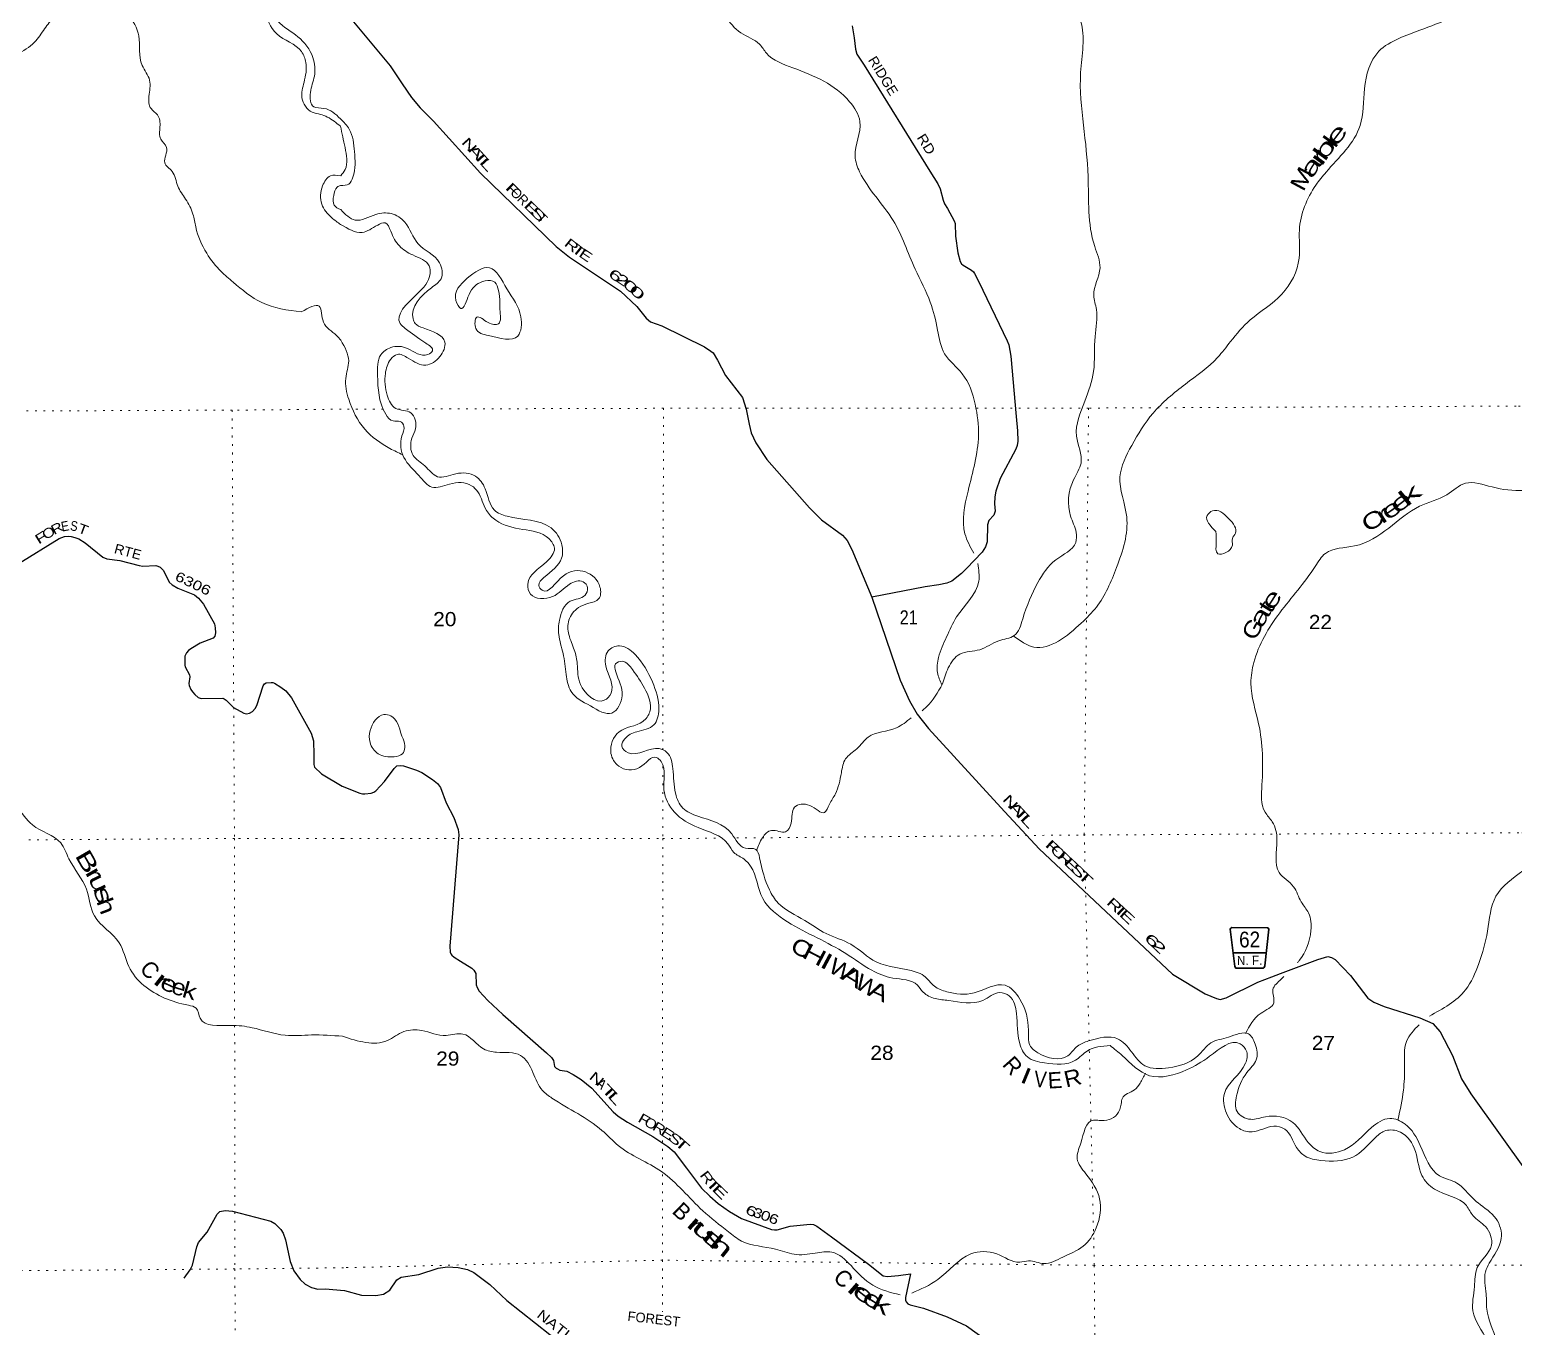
# Model space of a CAD drawing. Header units: feet. Extents: x -3 to 248627, y 0 to 184934.
# Drawn here: x 57887 to 76229, y 142488 to 158527 of the extents above; entities that cross this region are included whole.
import ezdxf
from ezdxf.enums import TextEntityAlignment as Align

# ---------------------------------------------------------------- set-up
doc = ezdxf.new("R2010")
doc.units = ezdxf.units.FT
doc.header["$LTSCALE"] = 70
doc.linetypes.add('DOTTED', pattern=[1.5, 0.3, -1.2])
for name, color, linetype, lineweight in [('29', 7, 'Continuous', 25), ('30', 7, 'Continuous', 35), ('39', 7, 'Continuous', 13), ('7', 7, 'DOTTED', 13)]:
    doc.layers.add(name, color=color, linetype=linetype, lineweight=lineweight)
doc.layers.add('41', color=7, linetype='Continuous')

msp = doc.modelspace()

# ---------------------------------------------------------------- linework, layer by layer
at = {"layer": '29'}
for points in [[(61721.12, 158823.48), (62341.09, 158078.17), (62486.96, 157859.02), (62604.86, 157688.12), (62712.55, 157561.26), (62874.87, 157396.59), (63456.85, 156753.21), (64392.23, 155848.17), (64557.23, 155715.74), (65187.84, 155293.5), (65385.91, 155106.52), (65503.87, 154961.76), (65555.08, 154916.69), (65698.13, 154865.24), (66224.6, 154605.22), (66300.94, 154552.33), (66330.31, 154531.76), (66383.17, 154440.67), (66484.7, 154254.01), (66694.44, 153979.34), (66740.39, 153835.82), (66774.05, 153650.86), (66800.15, 153544.45), (66857.73, 153419.66), (66995.6, 153212.57), (67519.54, 152615.44), (67669.58, 152466.65), (67927.79, 152277.65), (67986.49, 152213.35), (68045.68, 152100.73), (68290.95, 151513.66)], [(68049.07, 158575.72), (68072.19, 158425.51), (68087.91, 158284.26), (68107.82, 158222.45), (68197.73, 158087.75), (69006.76, 156778.9), (69106.65, 156622.08), (69133.69, 156557.72), (69172.36, 156421.03), (69189.17, 156374.52), (69224.25, 156316.48), (69310.12, 156165.7), (69322.32, 156130.25), (69323.72, 155976.72), (69355.32, 155767.63), (69383.35, 155661.14), (69399.99, 155633.39), (69419.14, 155616.84), (69523.25, 155552.5), (69547.01, 155533.46), (69558.11, 155514.03), (69613.15, 155411.76), (69964.36, 154679.94), (69985.29, 154629.94), (70010.04, 154490.96), (70074.87, 153745.73)], [(70074.87, 153745.73), (70090.14, 153570.18), (70093.46, 153439.13), (70085.14, 153389.16), (70069.57, 153343), (69876.26, 152981.14), (69824.39, 152824.29), (69810.52, 152754.89), (69807.37, 152665.51), (69813.29, 152574.47), (69797.02, 152524.78), (69738.4, 152460.66), (69722.57, 152408.19), (69716.07, 152195.08), (69696.79, 152133.12), (69653.63, 152070.44), (69462.68, 151867.4)], [(57744.99, 151923.3), (58249.82, 152238.45), (58316.95, 152262.56), (58365.34, 152265.25), (58397.9, 152263.62), (58443.3, 152251.8), (58494.38, 152232.97), (58572.69, 152182.44), (58792.14, 152009.11), (58841.18, 151986.82), (59000.74, 151966.36), (59237.52, 151903.71), (59284.77, 151898.04), (59443.85, 151903.16), (59470.27, 151898.04), (59499.84, 151884.59), (59538.38, 151843.52), (59611.41, 151699.31), (59645.01, 151664), (59716.05, 151623.66), (59920.89, 151542.69), (59972.99, 151501.24), (60033.82, 151424.89), (60169.55, 151184.63), (60180, 151132.69), (60182.69, 151073.5), (60174.53, 151029.88), (60153.11, 151006.25), (59992.78, 150944.16), (59876.21, 150875.78), (59847.98, 150852.24), (59825.26, 150824.37), (59810.35, 150801.8), (59804.97, 150784.98), (59802.28, 150696.21), (59802.28, 150674.02), (59808.33, 150651.38), (59861.43, 150552.96), (59866.8, 150526.73), (59854.71, 150445.35), (59857.85, 150422.57), (59877.55, 150373.39), (59897.72, 150343.13), (59925.95, 150311.52), (59968.96, 150274.6), (60006.6, 150260.4), (60273.52, 150262.68), (60290.23, 150257.04), (60313.07, 150241.57), (60404.45, 150149.03), (60533.52, 150080.17), (60567.2, 150071.78), (60603.42, 150077.47), (60641.06, 150101.69), (60673.32, 150136.66), (60694.75, 150175.2), (60769.35, 150416.96), (60786.23, 150443.33), (60807.74, 150454.1), (60871.24, 150459.89), (60889.74, 150458.8), (60909.9, 150451.41), (60987.79, 150402.42), (61052.37, 150353.21), (61122.87, 150266.68), (61364.23, 149831.33), (61392.63, 149737.9), (61395.72, 149565.05), (61396.49, 149443.94), (61406.72, 149410.34), (61491.36, 149330.53), (61747.64, 149178.68)], [(69462.68, 151867.4), (69399.97, 151806.96), (69277.92, 151712.58), (69216.89, 151686.22), (69117.36, 151666.39), (68950.89, 151642.28), (68290.95, 151513.66)], [(68290.95, 151513.66), (68641.49, 150488.32), (68757.19, 150230.98), (68849.81, 150065.38), (68990.99, 149891.2), (69930.99, 148863.8), (70147, 148630.57), (70359.01, 148403.38), (72007.59, 146853.21), (72410.04, 146609.92), (72549.79, 146551.04), (72596.77, 146539.28), (72668.57, 146561.65), (73059.99, 146754.61), (73233.9, 146820.23), (73339, 146859.88)], [(61747.64, 149178.68), (61963.76, 149089.75), (61999, 149083.87), (62025.43, 149082.4), (62105.98, 149091.6), (62137.02, 149102.97), (62163.45, 149120.6), (62270.73, 149236.34), (62389.39, 149397.16), (62421.86, 149426.2), (62465.66, 149431.34), (62504.08, 149429.13), (62666.03, 149375.03), (62730.19, 149343.92), (62865.26, 149258.71), (62923.99, 149211.69), (62962.28, 149159.89), (63034.03, 148972.91), (63125.84, 148789.96), (63182.4, 148641.64), (63189.51, 148574.84), (63171, 148373.8), (63078.09, 147199.72), (63079.63, 147125.42), (63088.44, 147103.38), (63101.89, 147087.13), (63129.55, 147063.72), (63209.99, 147012.74), (63349.79, 146928.55), (63372.14, 146902.15), (63396.77, 146860.97), (63401.81, 146721.21), (63414.39, 146687.6), (63440.82, 146643.53), (63547.72, 146526.19), (63733.8, 146355.29), (64269.84, 145881.3)], [(73339, 146859.88), (73800.47, 147034), (73924.07, 147071.13), (73971.05, 147059.38), (74015.01, 147033.99), (74205.03, 146836.95), (74420.94, 146557.48), (74493.75, 146506.96), (74623.21, 146454.94), (75063.98, 146312.16), (75222, 146242.5), (75314.21, 146139.25), (75463.92, 145847.72), (75577.54, 145558.21), (75693.41, 145373.24), (76396.91, 144388.08)], [(64269.84, 145881.3), (64334.08, 145824.49), (64359.94, 145786.98), (64371.68, 145713.52), (64389.3, 145690.02), (64407.94, 145681.74), (64436.28, 145666.51), (64522.16, 145653.59), (64600.73, 145613.62), (64698.37, 145553.05), (64830.45, 145442.47), (65094.44, 145150.94), (65155.73, 145099.39), (65274.6, 145022.26), (65584.97, 144845.32), (65772.39, 144723.28), (65847.19, 144656.31), (66001.12, 144455.26), (66185.02, 144209.97), (66289.21, 144107.68), (66393.1, 144018.97), (66532.94, 143921.09), (66681.4, 143833.99), (67052.01, 143697.25), (67090.87, 143691.89), (67120.23, 143694.83), (67280.68, 143739.45), (67531.36, 143763.55), (67569.51, 143759.48), (67613.56, 143738.91), (67791.65, 143608.73), (68252.02, 143266.92), (68432.15, 143126.18), (68485.7, 143115.96), (68622.64, 143130.18), (68769.04, 143148.26), (68708.23, 142858.77), (68708.87, 142825.06), (68717.68, 142804.49), (68735.3, 142778.05), (68764.16, 142766.28), (68928.48, 142726.06), (69222.96, 142617.48), (69461.31, 142506.88), (70017.79, 142108.78)], [(59794.18, 143097.1), (59869.49, 143197.42), (59899.34, 143256.65), (59950, 143482.15), (59971.65, 143536.38), (60079.06, 143663.98), (60201.85, 143887.98), (60235.11, 143918.38), (60299.63, 143931.83), (60391.92, 143925.51), (60866.88, 143800.02), (60913.72, 143772.41), (60987.86, 143697.79), (61017.43, 143652.06), (61045.21, 143570.31), (61104.99, 143303.38), (61151.85, 143186.66), (61226.58, 143081.1), (61291.64, 143022.56), (61369.45, 142979.6), (61447.57, 142960.69), (61537.82, 142964.71), (61777, 142943.99)], [(61777, 142943.99), (61987.28, 142885.24), (62163.47, 142882.3), (62257.44, 142899.93), (62334.52, 142945.73), (62421.88, 143076.23), (62477.25, 143108.56), (62695.87, 143142.72), (62934.64, 143219.1), (63050.28, 143234.91), (63179.48, 143229.03), (63295.5, 143200.97), (63373.29, 143164.39), (63573.77, 143015.99), (63781.84, 142818.96), (64488.33, 142260)]]:
    msp.add_lwpolyline(points, dxfattribs=at)
at = {"layer": '30'}
msp.add_line((72760.21, 147117.42), (73165.28, 147117.42), dxfattribs=at)
msp.add_lwpolyline([(72806.06, 146926.87), (72787.08, 146928.98), (72775.84, 146948.67), (72720.31, 147409.33), (72725.93, 147420.58), (72739.99, 147429.02), (73181.39, 147427.61), (73188.42, 147423.39), (73195.45, 147407.92), (73148.35, 146954.3), (73139.21, 146935.31), (73128.68, 146926.16)], close=True, dxfattribs=at)
at = {"layer": '39'}
for points in [[(69164.65, 150441.05), (69235.92, 150638.56), (69379.68, 150809.69), (69623.84, 150863.62), (69860.13, 150974.04), (70049.88, 151038.17), (70155.46, 151243.68), (70342.55, 151693.07), (70565.35, 151974.97), (70810.07, 152188.24), (70816.56, 152313.28), (70746.72, 152515.14), (70784.61, 152964.85), (70876.07, 153170.39), (70820.81, 153503.32), (70923.16, 153936.76), (71031.33, 154303.62), (71049, 154735.23), (71066.31, 155068), (71032.66, 155243.55), (71110.49, 155582.25), (71044.89, 155846.62), (70963.3, 156712.11), (70907.08, 157345.58), (70871.1, 157997.16), (70871.35, 158634.54), (70743.35, 158925.27), (70672.25, 159340.93), (70567.59, 159958.37), (70385.63, 160384.36), (70206.5, 160473.5), (70023.86, 160707.88), (69828.93, 160887.82), (69450.17, 161536.11), (69100.59, 161885.82), (68988.63, 162152.32), (68923.74, 162612.34), (68872.23, 162868.62), (68729.91, 163100.88), (68793.84, 163502.13), (68752.66, 163828.98), (68616.71, 164152.01), (68602, 164551.41), (68677.86, 164904.22), (68675.01, 165235.02), (68753.48, 165755.25), (68863.84, 166170.51), (69019.76, 166359.77), (69141.5, 166575.33), (69321.78, 166808.91), (69310.73, 167101.41), (69314.84, 167690.37), (69371.19, 168226.78), (69268.69, 168884.55), (69246.63, 169483.66), (69330.27, 169757.79), (69343.06, 169951.4), (69311.21, 170066.44), (69510.46, 170529.92), (69667.16, 170939.04), (69660.39, 171302.12), (69415.77, 171683.87), (69230.47, 171738.74), (69099.83, 171853.99), (69068.16, 172019.46), (69036.48, 172180.89), (69053.66, 172477.36), (68952.47, 172935.44), (68935.94, 173389.31), (68911.01, 173748.4), (68827.87, 174180.22), (68917.69, 174492.67), (69071.08, 175101.48), (69165.23, 175494.59), (69320.24, 175992.46), (69573.91, 176453.81), (69903.28, 176656.81), (70180.05, 176811.51), (70491.72, 177139.61), (70919.44, 177217.34), (71356.69, 177139.74), (71790.32, 177179.13), (72530.41, 177217.86), (73120.94, 177154.04), (73630.28, 176939.12), (74363.29, 176687.41), (74740.28, 176672.47), (75147.88, 176762.35), (75765.51, 176950.6), (76108.78, 177093.06), (76149.33, 177155.5)], [(61685.25, 170285.06), (62018.44, 170050.09), (62407.35, 169986.71), (62937.33, 169904.88), (63536.29, 169945.93), (63904.37, 169695.01), (64100.69, 169339.58), (64421.79, 168919.34), (64619.97, 168519.54), (64858.66, 167603.28), (64891.27, 167137.28), (64822.58, 165965.53), (64696.79, 165181.18), (64626, 164552.02), (64763.8, 164182.6), (65050.12, 163621.24), (65205.03, 162959.32), (65198.3, 162202.95), (65285.36, 161738.84), (65369, 161446.19), (65347.63, 161109.39), (65317.28, 160512.42), (65426.78, 160122.89), (65467.82, 159755.7), (65668.47, 159484.98), (66480.19, 158688.5), (66671.02, 158488.4), (66904.4, 158346.69), (66988.69, 158237.59), (67316.69, 158055.34), (68016.84, 157636.29), (68145.01, 157391.95), (68085.01, 156962.45), (68140.78, 156770.71), (68553.98, 156168.73), (68826.04, 155567.06), (69014.11, 155157.2), (69103.62, 154814.1), (69191.28, 154519.43), (69408.16, 154274.89), (69568.11, 153897.36), (69609.09, 153514.03), (69479.61, 152824.49), (69441.43, 152296.11), (69550.63, 152056.52)], [(61725.51, 157425.9), (61521.78, 157553.96), (61396.77, 157574.32), (61354.78, 157749.94), (61403.61, 157951.68), (61385.93, 158181.76), (61200.9, 158438.3), (60947.17, 158636.43), (60833.05, 159044.23), (60885.65, 159122.86), (60942.37, 159235.79), (61037.33, 159312.34), (61210.81, 159318.15), (61172.85, 159493.77), (61052.53, 159830.95), (60851.19, 160004.78), (60704.81, 160420.7), (60556.33, 160792.22), (60372.81, 160810.64), (60132.81, 160823.09), (59955.88, 161093.75), (59694.34, 161421.04), (59306.09, 161916), (59098.46, 161976.83), (58852.31, 161944.89), (58820.2, 162023.63), (58818.64, 162241.58), (58730.56, 162564.59), (58203.35, 163166.7), (58038.08, 163227.47), (57919.26, 163314.42), (57911.59, 163506.14), (57857.3, 163586.94), (57903.89, 163683.74), (57960.87, 163923.8), (57832.3, 164174.22), (57411.65, 164608.68), (57324.85, 164576.51), (57251.96, 164445.44), (57134.91, 164417.36), (56973.74, 164510.41), (56887.36, 164676.01), (56843.37, 164859.71), (56476.56, 165003.51), (56359.7, 165064.21), (56366, 165185.28), (56396.69, 165391.08), (56298.08, 165500.19), (56162.98, 165518.54), (55971.55, 165611.64), (55767.98, 165684.57), (55621, 165807.88), (55561.18, 166142.96), (55658.12, 166197.31), (55995.16, 166289.66), (56209.45, 166521.43), (56167.4, 166668.81), (55929.58, 166761.97), (55481.78, 166752.51), (55346.55, 166714.36), (55292.1, 166716.45), (55263.99, 166779.05), (55290.35, 166843.59), (55407.46, 166903.97), (55431.9, 167014.92), (55363.83, 167259.2), (55180.54, 167386.59), (55049.67, 167501.8), (54848.71, 167855.24), (54719.72, 167905.87), (54503.71, 167813.34), (54231.11, 167670.45), (54124.37, 167753.34), (54090.41, 167906.75), (54171.96, 168326.39), (54214.82, 168566.47), (54164.48, 168604.89), (54029.21, 168546.55), (53912.12, 168498.28), (53839.78, 168627.54), (53882.48, 168790.94), (53858.58, 168938.29), (53656.01, 169489.49), (53537.23, 169596.61), (53267.1, 169671.66), (52944.54, 169750.82), (52831.36, 169642), (52798.65, 169432.17), (52824.58, 169292.89), (52781.83, 169109.31), (52555.47, 168889.67)], [(70042.11, 151031.22), (70293.34, 150896.45), (70879.1, 151191.67), (71065.3, 151388.94), (71315.05, 151880.55), (71440.26, 152505.55), (71357.35, 153001.92), (71501.88, 153386.86), (71765.41, 153785.66), (72165.91, 154145.83), (72564.28, 154475.76), (72722.24, 154671.06), (72967.16, 154938.79), (73357.43, 155258.65), (73570.73, 155703.95), (73573.97, 156048.85), (73777.58, 156607.13), (73903.16, 156766.2), (74324.59, 157342.15), (74378.63, 157797.88), (74555.69, 158259.39), (74804.25, 158418.2), (75062.69, 158520.5), (75836.04, 158837.5), (76344.8, 159025.99), (76568.68, 159045.68), (76859.23, 159105.55), (77167.98, 159181.53), (77620.94, 159551.67), (78184.81, 159927.62), (78696.41, 160348.07), (78944.9, 160486.7), (79161.77, 160804.92), (79447.04, 161078.61), (79829.65, 161511.44), (80318.28, 161708.04), (80559.15, 161973.76), (80828.58, 162328.17), (81162.55, 162692.52), (81400.37, 162663.77), (81953.76, 162362.02), (82521.66, 162173.2), (83251.39, 162131.26), (83667.66, 162392.57), (83985.58, 162777.13), (84069.99, 163265.06), (83994.71, 163640.4), (84095.26, 164134.35), (84292.75, 164670.45), (84383.79, 164756.98), (84564.09, 164998.63), (84653.52, 165200.14), (84866.15, 165459.87), (85195.64, 165695.15), (85445.86, 165753.09), (85833.43, 165881.34)], [(39171.16, 164450.63), (39461.33, 164315.01), (39900.88, 164233.67), (40457.93, 164402.41), (41118.43, 164843.43), (41285.95, 164893.64), (41582.88, 165099.06), (41911.69, 165112.73), (42512.28, 164877.8), (43010.29, 164780.23), (43677.89, 164761.13), (43859.2, 164655.94), (44042.38, 164474.06), (44263.43, 164078.22), (44424.5, 163940.77), (44595.53, 163740.74), (44814.82, 163468), (44941.38, 163219.61), (45166.89, 163031.62), (45390.15, 162726.58), (45539.05, 162552.82), (45718.09, 162326.55), (45864.71, 162025.66), (46059.98, 161843.77), (46200.69, 161611.5), (46634.77, 160844.04), (46882.4, 160617.67), (47105.77, 160371.16), (47242.55, 160189.35), (47510.24, 159912.5), (47741.63, 159639.74), (47761.14, 159320.87), (48150.81, 158537.33), (48226.62, 158137.65), (48047.62, 157419.49), (47929.52, 156884.88), (48099.66, 156257.03), (48294.82, 156020.65), (49345.99, 155193.81), (49567.84, 155181.39), (50039.9, 155215.03), (50372.88, 155297.3), (50911.94, 155538.71), (51109.71, 155584.85), (51259.12, 155659.3), (51632.58, 155806.1), (51874.99, 155977.29), (52105.05, 156035.49), (52454.29, 156174.24), (53019.33, 156302.6), (53217.31, 156451.66), (53560.42, 156550.06), (53760.24, 156612.34), (53986.59, 156825.93), (54200.15, 156706.57), (54490.77, 156786.88), (54779.1, 156736.03), (55192.81, 156836.35), (55465.01, 156791.57), (55648.9, 156950.74), (56038.27, 156990.55), (56478.68, 157322.91), (57023.8, 157570.36), (57260.59, 157951.43), (57472.71, 158106.52), (57945.25, 158372.24), (58070.65, 158537.54), (58189.97, 158686.71), (58410.17, 158851.88), (58640.38, 158976.67), (58835.9, 158913.84), (59234.3, 158449.13), (59275.9, 158085.83), (59368.3, 157902.06), (59359.82, 157702.29), (59385.72, 157550.9), (59464.23, 157474.11), (59496.19, 157324.73), (59505.96, 157175.38), (59578.36, 157072.36), (59555.78, 156882.7), (59646.32, 156775.62), (59716.53, 156591.88), (59813.02, 156432.32), (59903.4, 156246.53), (59937.36, 156089.08), (60073.84, 155763.99), (60250.87, 155537.72), (60399.86, 155406.34), (60754.33, 155153.59), (61242.21, 155037.88)], [(57940.94, 163070.2), (58140.59, 163053.78), (58269.53, 162978.93), (58609.52, 162552.65), (58699.5, 162175.16), (58684.64, 161822.02), (58791.45, 161775.46), (58995.2, 161789.3), (59112.28, 161835.55), (59251.39, 161803.07), (59766.51, 161207.03), (59993.54, 160778.89), (60112.36, 160687.91), (60404.77, 160659.25), (60493.37, 160588.49), (60810.7, 159932.19), (60925.36, 159784.71), (61102.3, 159516.07), (61073.97, 159471.71), (60755.08, 159377.31), (60710.34, 159203.82), (60782.07, 158779.94), (60938.76, 158475), (61244.9, 158256.62), (61299.08, 158121.34), (61276.38, 157877.19), (61249.75, 157683.49), (61376.46, 157507.75), (61479.27, 157479.35), (61563.92, 157446.95), (61726.03, 157333.4)], [(61725.51, 157425.9), (61835.71, 157295.9), (61899.72, 157019.9), (61879.85, 156701.95), (61829.43, 156619.09), (61727.32, 156602.66)], [(61726.03, 157333.4), (61782.75, 157070.68), (61783.7, 156798.71), (61729.14, 156720.22)], [(61729.14, 156720.22), (61602.74, 156720.4), (61505.66, 156595.42), (61495.11, 156371.44), (61619.81, 156201.75), (61727.8, 156119.22)], [(61729.99, 156302.46), (61648.38, 156357.09), (61642.57, 156476.17), (61685.15, 156581.04), (61727.32, 156602.66)], [(61729.99, 156302.46), (61908.49, 156173.16), (62164.8, 156243.19), (62354.37, 156252.86), (62521.34, 156147.61), (62683.71, 155883.03), (62951.02, 155644.43), (62968.47, 155448.74), (62851.13, 155338.06), (62623.94, 154953.31), (62649.95, 154896.77), (62746.53, 154840.09), (63016.08, 154664.01), (62954.96, 154486.65), (62781.19, 154382.14), (62563.73, 154465.32), (62426.8, 154514.02), (62347.95, 154453.69), (62280.78, 154276.33), (62304.02, 154008.02), (62408.29, 153846.43), (62595.61, 153791.56), (62653.37, 153593.76), (62608.6, 153476.87), (62623.97, 153265.05), (62768.68, 153135.65), (62923.45, 153002.18), (63151.42, 153037.99), (63395.27, 153007.2), (63513.68, 152853.65), (63627.66, 152589.17), (63784.65, 152512.18), (64328.52, 152367.79), (64462.87, 152159.74), (64458.25, 151996.37), (64239.64, 151754.8), (64176.79, 151658.12), (64216.91, 151599.54), (64481.67, 151778.48), (64754.03, 151824.27), (64932.81, 151638.32), (64916.15, 151491.11), (64792.97, 151436.92), (64667.78, 151384.75), (64548.26, 151227.68), (64547.63, 151050.19), (64615.5, 150860.44), (64651.18, 150686.89), (64690.6, 150434.68), (64986.29, 150238.38), (65069.26, 150324.93), (65005.95, 150661.91), (65032.82, 150849.44), (65174.18, 150911.66), (65365.34, 150804.34), (65579.87, 150465.01), (65659.31, 150125.98), (65598.14, 149934.49), (65388.15, 149850.23), (65238.64, 149763.83), (65202.02, 149671.12), (65280.37, 149590.27), (65665.65, 149641.87), (65756.22, 149597.3), (65834.13, 149393.41), (65865.3, 149088.77), (65957.39, 148905.02), (66142.53, 148805.78), (66561.13, 148587.03), (66729.86, 148409.16), (66858.85, 148394.76), (66904.85, 148291.79), (67026.43, 147894.17), (67134.73, 147732.57), (67462.61, 147518.05), (67726.16, 147356.11), (68032.15, 147222.32), (68343.89, 147005.82), (68839.44, 146879.68), (68934.03, 146833.08), (69064.63, 146703.71), (69217.62, 146636.81), (69556.3, 146621.95), (69937.7, 146715.92), (70120.56, 146544.07), (70226.06, 146160.61), (70245.56, 145975), (70344.01, 145879.98), (70712.86, 145844.89), (70832.24, 145963.63), (70969.57, 146027.88)], [(61725.69, 156120.83), (61994.65, 156021.69), (62186.52, 156112.04), (62277.35, 156140.08), (62347.54, 156035.04), (62453.75, 155853.27), (62618.69, 155741.98), (62821.84, 155606.39), (62833.6, 155511.57), (62665.34, 155253.75), (62464.45, 154895.16), (62526.74, 154834.51), (62782.15, 154652.42), (62864.48, 154559.46), (62805.84, 154511.18), (62556.1, 154586.35), (62348.47, 154598.91), (62225.16, 154508.41), (62183.93, 154256.37), (62285.05, 153776.1), (62375.48, 153691.19), (62462.15, 153684.95), (62510.33, 153626.35), (62485.71, 153505.38), (62510.97, 153239.08), (62695.66, 153014.78), (62856.46, 152873.24), (63074.35, 152911.09), (63346.46, 152890.32), (63422.81, 152815.53), (63530.86, 152583.33), (63645.36, 152464.08), (63977.64, 152350.4), (64301.84, 152236.74), (64369.97, 152117.58), (64274.62, 151952.39), (64039.75, 151674.56), (64073.58, 151551.44), (64347.68, 151520.59), (64557.91, 151673.43), (64723.35, 151703.32), (64779.53, 151626.55), (64748.97, 151537.87), (64565.23, 151463.64), (64431.32, 151227.94), (64422.62, 151050.46), (64476.23, 150818.38), (64513.61, 150558.1), (64575.36, 150346.18), (64814.66, 150168.16), (65080.49, 150080.85), (65206.27, 150298.41), (65126.67, 150591.06), (65125, 150687.88), (65205.76, 150719.97), (65334.43, 150616.82), (65482.82, 150388.57), (65548.31, 150095.96), (65461.18, 149975.13), (65168.38, 149848.7), (65068.63, 149582.67), (65164.85, 149425.13), (65420.85, 149406.42), (65630.99, 149533.03), (65687.25, 149480.46), (65722.3, 149131.44), (65854.39, 148854.82), (66144.05, 148664.59), (66514.31, 148462.07), (66584.51, 148359.05), (66713.25, 148274.06), (66793.59, 148187.15), (66943.39, 147789.47), (67250.84, 147500.36), (67971.25, 147107.48), (68291.1, 146901.05), (68548.83, 146805.68), (68854.99, 146718.28), (68925.25, 146631.4), (69072.15, 146552.41), (69241.43, 146527.84), (69664.84, 146528.93), (69872.86, 146625.3), (69989.65, 146584.7), (70077.59, 146366.67), (70118.61, 145997.46), (70212.78, 145829.84), (70426.24, 145756.76), (70809.44, 145790.22), (70950.98, 145902.86), (71235.51, 145970.82)], [(63693.4, 155193.02), (63609.52, 155419.11), (63482.48, 155413.33), (63314.56, 155252.34), (63213.14, 155081.11), (63152.99, 155178.06), (63293.1, 155454.09), (63567.77, 155584.59), (63782.58, 155323.93), (63954.74, 154976.62), (63917.6, 154740.71), (63556.72, 154745.53), (63399.76, 154832.61), (63412.36, 154973.77), (63549.23, 154908.93), (63678.21, 154892.51), (63696.99, 155067.95), (63693.4, 155193.02)], [(73550.17, 146994.2), (73572.04, 147020.63), (73716.51, 147391.44), (73687.04, 147609.35), (73596.8, 147746.7), (73502.71, 147934.49), (73323.89, 148110.36), (73297.09, 148509.8), (73239.42, 148735.83), (73149.12, 148857.05), (73112.02, 149193.97), (73070.34, 149946.42), (72975.36, 150450.88), (73010.54, 150704.95), (73331.3, 151319.45), (73770.86, 151893.34), (73896.44, 152054.43), (74255.66, 152146.43), (74677.84, 152367.38), (75057.85, 152636.83), (75395.07, 152779.3), (75625.42, 152919.99), (75953.91, 152874.9), (76344.9, 152831.69), (76653.44, 152845.14), (77074.54, 152763.54), (77600.41, 152661.54), (77702.01, 152883.19), (77684.92, 153744.5), (77954.92, 154262.28), (78177.27, 154419.13), (78380.18, 154779.73), (78572.36, 154958.83), (79105.7, 155256.19), (79535.76, 155424.68), (79989.6, 155476.13), (80624.88, 155523.15), (80848.79, 155554.94), (81181.48, 155556.23), (81405.55, 155632.38)], [(61242.21, 155037.88), (61464.23, 155108.2), (61516.27, 154912.37), (61677.29, 154748.69), (61731.34, 154687.41)], [(61731.34, 154687.41), (61827.69, 154432.63), (61790.63, 154216.89), (61828.02, 153958.63), (62026.31, 153589.08), (62337.97, 153350.39), (62497.13, 153272.58)], [(75179.97, 146335.35), (75627.3, 146659.12), (75789.76, 146983.51), (75898.05, 147384.66), (76002.42, 147818.1), (76334.2, 148132.03), (76530.26, 148268.76), (76764.51, 148371.12), (77005.57, 148687.27), (77334.8, 148849.93), (77811.1, 148984.03), (78192.75, 149146.57), (78641.65, 149508.66), (78930.72, 149719.82), (79279.78, 149791.67), (79890.02, 150165.5), (80654.41, 150797.18), (81046.52, 151068.63), (81478.98, 151346.03), (81966.36, 151756.44), (82274.03, 152092.62), (82810.67, 152751.01), (83135.7, 152867.29), (83398.19, 152973.62), (83684.94, 153098.05), (84593.49, 153447.03), (84830.6, 153787.39), (85039.52, 154137.9), (85102.89, 154381.82)], [(72542.5, 152325.65), (72434.32, 152521.54), (72501.07, 152579.89), (72702.34, 152482.63), (72784.37, 152302.93), (72745.82, 152236.46), (72745.53, 152153.76), (72666.57, 152063.16), (72565.71, 152049.26), (72546.04, 152186.47), (72542.5, 152325.65)], [(69599.86, 151929.24), (69612.73, 151708.78), (69338.98, 151269.67), (69215.1, 151021.84), (69115.4, 150767.91), (69102.64, 150580.36), (69157.3, 150430.5)], [(68914.75, 150109.15), (68964.01, 150153.05), (69164.65, 150441.05)], [(62478.58, 149808.18), (62348.37, 150044.45), (62261.73, 150060.78), (62093.68, 149865.49), (62091.14, 149716.24), (62193.47, 149576.84), (62388.91, 149540.11), (62491.87, 149578.21), (62506.59, 149747.6), (62478.58, 149808.18)], [(66866.87, 148382.64), (66940.01, 148539.81), (67053.24, 148630.33), (67226.57, 148611.8), (67293.49, 148718.55), (67336.54, 148916.13), (67524.12, 148937.91), (67705.27, 148850.78), (67768.14, 148953.51), (67841.19, 149082.44), (67914.7, 149342.48), (67967.74, 149515.83), (68105.28, 149638.56), (68246.93, 149783.48), (68594.13, 149897.69), (68777.18, 150022.88)], [(57456.04, 149156.61), (57727.85, 148922.14), (57921.02, 148697.87), (58269.5, 148475.4), (58371.96, 148277.49), (58587, 147901.83), (58687.16, 147572.76), (58993.06, 147241.37), (59111.45, 146946.57), (59552.38, 146558.49), (59846.68, 146469.29), (59943.42, 146432.83), (59993.59, 146307.64), (60366.56, 146220.34), (60634.77, 146191.71), (61042.01, 146098.31), (61368.78, 146101.89), (61753.37, 146085.81)], [(72909.52, 146120.46), (73099.93, 146370.16), (73257.67, 146500.92), (73246.14, 146662.31), (73349.43, 146791.17), (73382, 146825.71)], [(74794.2, 145059.33), (74858.73, 145418.31), (74873.88, 145710.75), (74897.17, 146021.32), (75052.85, 146228.58)], [(61750.63, 146085.92), (62305.84, 146032.67), (62509.87, 146143.16), (62731.71, 146156.8), (63031.91, 146095.63), (63239.64, 146113.33), (63495.05, 145929.22), (63654.19, 145888.54), (63952.45, 145849.56), (64102.92, 145639.46), (64223.09, 145415.31), (64339.7, 145320.25), (64957.26, 144921.55), (65158.22, 144735.54), (65691.37, 144413.67), (66203.78, 143928.47), (66519.41, 143669.6), (66682.31, 143554.27), (67101.33, 143454.52), (67330.96, 143391.49), (67593.12, 143405.04), (67798.81, 143416.69), (68034.12, 143250.78), (68303.43, 143008.15), (68643.08, 142889.9)], [(70969.57, 146027.88), (71328.56, 146055.33), (71499.36, 145893.6), (71664.08, 145721.79), (71958.36, 145696.94), (72315.74, 145839.37), (72481.66, 146004.41), (72697.65, 146074.53), (72943.78, 146116.35), (73028.01, 145989.09), (73041.43, 145795.43), (72925.95, 145638.35), (72797.89, 145348.18), (72803.26, 145156.55), (72972.27, 145059.36), (73155.86, 145091.24), (73492.33, 145021.92), (73682.98, 144773.41), (73827.75, 144660.14), (74132.28, 144683.68), (74465.94, 144957.27), (74690.14, 145069.73), (74879.42, 145000.74), (75067.99, 144734.08), (75306.59, 144360.41), (75520, 144271.19), (75648.62, 144153.93), (75781.24, 144026.56), (76004.34, 143830.42), (76067.99, 143586.22), (75919.72, 143281.98), (75872.96, 143173.16), (75882.06, 142898.82), (75889.46, 142713.24), (76009.06, 142327.72), (76055.83, 141871.77), (75985.3, 141317.24), (76036.89, 141085.17), (76045.95, 140798.73), (75914.63, 140722.37), (75638.69, 140803.66), (75536.47, 140973.31), (75417.88, 141076.44), (75314.82, 141012.12), (75185.19, 140844.99), (75081.98, 140738.31), (75107.65, 140586.98), (75148.72, 140229.87), (75250.73, 140001.73), (75446.07, 139934.74), (75663.29, 139785), (75751.17, 139550.84), (75742.1, 139268.47), (75699.11, 139087.03), (75712.32, 138834.87), (75679.1, 138564.66), (75574.69, 138119.13), (75521.37, 137867.12), (75494.39, 137783.57)], [(71235.51, 145970.82), (71384.27, 145847.46), (71722.11, 145598.62), (72180.05, 145670.24), (72464.94, 145839.05), (72840.51, 145993.54), (72922.83, 145894.52), (72908.2, 145751.35), (72646.77, 145376.75), (72674.14, 145134.64), (72832.74, 144944.7), (72989.86, 144904.01), (73256.26, 144974.03), (73393.23, 144937.42), (73539.61, 144711.2), (73646.09, 144604.06), (73839.46, 144551.2), (74232.77, 144592.69), (74505.79, 144826.07), (74623.04, 144912.55), (74790.4, 144914.2), (74993.29, 144703.99), (75088.86, 144364.92), (75241.49, 144197.17), (75637.96, 143992.59), (75720.18, 143867.35), (75872.94, 143733.89), (75946.71, 143501.77), (75770.32, 143225.82), (75737.22, 142991.92), (75718.01, 142691.43), (75892.1, 142321.93), (75971.11, 141861.87), (75914.69, 141305.3), (75946.32, 141127.73), (75998, 140921.88), (75882.76, 140833.38), (75673.28, 140890.31), (75559.12, 141104.37), (75474.59, 141148.93), (75440.35, 141157.07), (75256.6, 141080.83), (75034.05, 140867.51), (74971.14, 140752.67), (75006.87, 140595.27), (75048.25, 140324.89), (75071.61, 140092.88), (75189.84, 139888.91), (75342.93, 139848.23), (75550.37, 139783.23), (75636.69, 139676.14), (75662.02, 139427.99), (75592.12, 139050.96), (75607.4, 138812.92), (75588.45, 138587.05), (75451.51, 138066.95), (75427.6, 137933.12), (75419.63, 137783.39)], [(68785.56, 142911.15), (69106.15, 143079.01), (69514.55, 143394.79), (69835.14, 143396.11), (70119.06, 143292.62), (70228, 143310.54), (70417.4, 143275.83), (70649.55, 143356.01), (70902.06, 143490.6), (71064.17, 143718.17), (71105.77, 144077.11), (70935.49, 144386.09), (70829.29, 144569.87), (70872.33, 144765.43), (71030.61, 145049.48), (71101.16, 145045.3), (71222.17, 145055.12), (71321.2, 145121.46), (71372.06, 145248.42), (71386.43, 145321.01), (71536, 145423.55), (71606.86, 145506.09), (71673.85, 145629.06)], [(44458.39, 144422.4), (44535.78, 144779.48), (44709.49, 144896.28), (44855.1, 145079.72), (45096.84, 144932.06), (45428.91, 144580.46), (46002.86, 144141.75), (46433.67, 143739.55), (46572.47, 143559.76), (46713.35, 143410.22), (47225.18, 143173.4), (47662.31, 142900.35), (47797.23, 142791.19), (48198.06, 142522.23), (48516.38, 142346.22), (49024.2, 142115.45), (49487.08, 141618.37), (49952.37, 141308.95), (50574.74, 140876.23), (50914.89, 140528.65), (51217.48, 140540.33), (51584.38, 140444.97), (51876.63, 140337.6), (52407.24, 140401.44), (52899.3, 140352.31), (53194.04, 140470.96), (53708.42, 140486.39), (53891.26, 140149.12), (54030.3, 140082.33), (54080.83, 140132.71), (54157.3, 140045.83), (54258.26, 140100.17), (54480.35, 140198.75), (54752.15, 139962.26), (54848.64, 139804.71), (54941.21, 139701.66), (55136.78, 139661.03), (55243.59, 139614.47), (55267.57, 139507.48), (55350.21, 139481.13), (55588.29, 139513.08), (55684.81, 139369.67), (55833.92, 139296.81), (56029.26, 139145.18), (56168.8, 139320.55), (56241.67, 139445.57), (56340.43, 139409.11), (56332.12, 139292.07), (56416.43, 139100.24), (56464.57, 138971.02), (56735.14, 139103.83), (57060.15, 139232.53), (57197.38, 139268.66), (57378.7, 139163.47), (57679.71, 139389.07), (57905.58, 139372.61), (58218.36, 139434.73), (58541, 139395.93), (58698.47, 139460.29), (58881.98, 139439.85), (59035.29, 139447.71), (59166.26, 139380.93), (59402.47, 139487.55), (59680.32, 139247.02), (59817.2, 139113.63), (60052.95, 138994.24), (60264.51, 138884.97), (60423.47, 138699.09), (60651.37, 138686.66), (60774.57, 138765.19), (60919.78, 138752.88), (61173.87, 138728.31), (61361.4, 138699.79), (61474.62, 138828.79), (61575.44, 138810.48), (61700.74, 138929.37), (61775.43, 138979.96)]]:
    msp.add_spline(points, degree=3, dxfattribs=at)
at = {"layer": '7'}
for p, q in [((62253.94, 153837.56), (61734.83, 153836.11)), ((65716.93, 153847.27), (65709.89, 149630.39)), ((70928.94, 148036.07), (70975.68, 146029.7))]:
    msp.add_line(p, q, dxfattribs=at)
for points in [[(61734.83, 153836.11), (60388.48, 153824.22), (54591.44, 153802.08)], [(60388.48, 153824.22), (60415.76, 148530.91), (60422.8, 143209.37), (60429.87, 137899.94)], [(86812.9, 153883.92), (81550.46, 153863.13), (76251.84, 153874.7), (70969.23, 153849.92), (65716.93, 153847.27), (62417.26, 153838.02)], [(70969.23, 153849.92), (70916.18, 148583.57), (70924.98, 148206.01)], [(65709.54, 149418.41), (65708.05, 148528.38), (65705.08, 145046.42)], [(66621.63, 148536.31), (70908.08, 148573.5), (76321.76, 148600.01), (81616.18, 148544.08), (86880.62, 148558.8)], [(61749.43, 148528.33), (60415.76, 148530.91), (54592.46, 148490.65)], [(61749.43, 148528.33), (65708.05, 148528.38), (66392.07, 148534.32)], [(70978.61, 145903.91), (71040.34, 143254.3), (71071.93, 137975.66)], [(65704.86, 144797.44), (65703.6, 143318.4), (65706.12, 142680.13)], [(75777.42, 143254.61), (71040.34, 143254.3), (65703.6, 143318.4), (61764.02, 143224.94)], [(61764.02, 143224.94), (60422.8, 143209.37), (54605.54, 143165.06)], [(86946.36, 143243.78), (81621.44, 143231.2), (76427.71, 143254.65), (75905.43, 143254.62)]]:
    msp.add_lwpolyline(points, dxfattribs=at)

# ---------------------------------------------------------------- texts
at = {"layer": '30'}
for s, height, rotation, width, p in [('RIDGE', 120, 301.721, 1.05, (68380.71, 157924.87)), ('RD', 120, 301.721, 1.15, (68912.55, 157080.52)), ('N', 120, 312.131, 1.6, (63274.91, 157060.46)), ('A', 120, 312.131, 1.75, (63352.91, 156974.21)), ('T', 120, 312.131, 1.95, (63415.53, 156903.24)), ('L', 120, 312.131, 1.95, (63491.31, 156819.46)), ('F', 120, 315.944, 1.9, (63819.04, 156502.39)), ('E', 120, 315.944, 1.8, (64049.36, 156277.32)), ('S', 120, 315.944, 1.8, (64127.49, 156201.72)), ('R', 120, 321.249, 1.45, (64546.41, 155814.19)), ('T', 120, 321.249, 1.8, (64631.54, 155749.72)), ('E', 120, 326.195, 1.45, (64724.18, 155688.2)), ('6', 120, 322.195, 1.85, (65089, 155439.85)), ('2', 120, 326.195, 1.65, (65178.21, 155384.19)), ('0', 120, 316.65, 2.15, (65268.77, 155308.91)), ('0', 120, 316.65, 2.15, (65351.92, 155236.13)), ('R', 120, 27.975, 1.2, (58250.9, 152312.76)), ('E', 120, 10.756, 0.9, (58334.57, 152331.95)), ('S', 120, 352.134, 0.85, (58426.87, 152333.47)), ('F', 120, 31.975, 1.5, (58059.53, 152199.93)), ('O', 120, 31.975, 1.25, (58150.4, 152257.33)), ('T', 120, 339.764, 1.25, (58526.54, 152295.72)), ('RTE', 120, 345.18, 1.05, (59085.11, 152016.44)), ('6306', 120, 334.432, 1.3, (59879.69, 151628.62)), ('N', 120, 312.456, 1.6, (69959.61, 148938.26)), ('A', 120, 312.456, 1.75, (70032.55, 148855.26)), ('T', 120, 312.805, 1.95, (70096.59, 148788.02)), ('L', 120, 312.805, 2, (70173.35, 148705.13)), ('F', 120, 316.762, 1.9, (70488.18, 148379.79)), ('O', 120, 316.762, 1.55, (70554.18, 148315.95)), ('R', 120, 316.762, 1.6, (70638.88, 148236.3)), ('E', 120, 316.762, 1.75, (70721.87, 148158.26)), ('S', 120, 316.762, 1.75, (70801.08, 148083.78)), ('T', 120, 316.762, 2, (70886.13, 148003.81)), ('R', 120, 316.762, 1.6, (71248.5, 147664.67)), ('T', 120, 316.762, 2, (71327.67, 147590.57)), ('E', 120, 316.762, 1.75, (71406.5, 147519.55)), ('6', 120, 316.762, 2.1, (71715.32, 147224.12)), ('62', 194, 0.63, 0.9, (72960.04, 147185.04)), ('2', 120, 316.762, 2, (71796.24, 147148.02)), ('N. F.', 114.1, 0.63, 0.95, (72959.79, 146966.16)), ('N', 120, 320.063, 1.5, (64854.59, 145513.03)), ('T', 120, 313.162, 2, (65002.16, 145357.35)), ('L', 120, 312.162, 1.95, (65076.16, 145280.01)), ('F', 120, 330.313, 1.4, (65449.81, 145004.11)), ('O', 120, 330.313, 1.2, (65531.72, 144956.26)), ('R', 120, 328.313, 1.3, (65633.9, 144897.39)), ('E', 120, 326.93, 1.45, (65735.33, 144830.94)), ('S', 120, 322.93, 1.55, (65824.54, 144768.57)), ('T', 120, 318.161, 1.9, (65906.11, 144702.92)), ('R', 120, 306.86, 1.4, (66206.79, 144304.12)), ('T', 120, 312.527, 1.95, (66287.36, 144204.14)), ('E', 120, 315.527, 1.8, (66375.47, 144121.09)), ('6', 120, 329.6, 1.6, (66775.45, 143874.52)), ('3', 120, 339.748, 1.25, (66863.36, 143843.39)), ('0', 120, 339.748, 1.35, (66959.13, 143809.52)), ('6', 120, 339.748, 1.3, (67059.91, 143772.04)), ('NATL', 120, 321.65, 1.25, (64343.85, 142463.58))]:
    msp.add_text(s, height=height, rotation=rotation, dxfattribs=dict(at, width=width)).set_placement(p, align=Align.CENTER)
for s, rotation, p in [('O', 313.944, (63858.31, 156461.04)), ('R', 314.944, (63939.8, 156382.35)), ('T', 315.944, (64176.19, 156154.59)), ('A', 316.162, (64910.15, 145455.67)), ('FOREST', 353.678, (65591.9, 142532.04))]:
    msp.add_text(s, height=120, rotation=rotation, dxfattribs=at).set_placement(p, align=Align.CENTER)
at = {"layer": '41'}
for s, rotation, width, p in [('l', 54.471, 1.45, (74040.7, 157087.5)), ('e', 52.471, 1.75, (74106.41, 157171.82)), ('b', 54.471, 1.75, (73963.34, 156994.21)), ('r', 54.301, 1.85, (73893.98, 156894.71)), ('M', 61.728, 1.25, (73689.32, 156638.01)), ('a', 56.116, 1.7, (73796.31, 156779.4)), ('e', 37.435, 1.75, (74881.95, 152612.84)), ('k', 38.832, 2, (74999.83, 152701.64)), ('r', 33.253, 1.75, (74657.87, 152451.91)), ('e', 34.302, 1.6, (74761.85, 152521.54)), ('C', 32.092, 1.4, (74532.1, 152377.39)), ('e', 56.651, 1.6, (73307.72, 151433.35)), ('a', 59.493, 1.6, (73167.59, 151220.93)), ('t', 58.136, 1.45, (73246.76, 151341.59)), ('G', 62.765, 1.2, (73084.18, 151074.34)), ('B', 299.874, 1.6, (58510.18, 148197.47)), ('r', 299.702, 1.65, (58600.67, 148048.16)), ('u', 295.702, 1.5, (58653.39, 147936.43)), ('s', 294.883, 1.55, (58705.94, 147794.25)), ('h', 290.375, 1.3, (58741.4, 147661.97)), ('C', 332.343, 1.25, (67375.39, 147088.63)), ('H', 332.343, 1.45, (67537.2, 147003.84)), ('I', 331.902, 1.65, (67687.55, 146923.81)), ('W', 330.269, 1.15, (67864.56, 146820.08)), ('r', 321.67, 1.95, (59464.57, 146698.18)), ('e', 334.977, 1.35, (59569.36, 146646.08)), ('e', 342.49, 1.15, (59702.7, 146597.02)), ('k', 343.79, 1.25, (59836.96, 146552.25)), ('A', 328.086, 1.5, (68001.93, 146736.65)), ('W', 330.304, 1.15, (68190.88, 146621.3)), ('A', 335.268, 1.3, (68337.44, 146547.7)), ('I', 337.565, 1.5, (70159.6, 145504.26)), ('V', 355.476, 0.85, (70366.36, 145454.85)), ('R', 13.043, 1.1, (70794.91, 145474.89)), ('r', 318.102, 2.1, (66054.1, 143686.58)), ('u', 320.216, 1.95, (66158.47, 143605.89)), ('s', 321.069, 2.05, (66269.99, 143510.13)), ('h', 321.069, 1.85, (66373.47, 143417.6)), ('r', 318.775, 2.1, (68037.74, 142888.46)), ('e', 322.729, 1.75, (68135.82, 142826.59)), ('e', 327.149, 1.55, (68250.73, 142749.91)), ('k', 331.361, 1.65, (68365.81, 142681.25))]:
    msp.add_text(s, height=200, rotation=rotation, dxfattribs=dict(at, width=width)).set_placement(p, align=Align.CENTER)
for s, rotation, p in [('C', 312.35, (59299.29, 146839.69)), ('R', 311.539, (69956.97, 145656.69)), ('E', 3.187, (70559.61, 145443.58)), ('B', 315.927, (65876.46, 143848.24)), ('C', 316.313, (67870.99, 143020.7))]:
    msp.add_text(s, height=200, rotation=rotation, dxfattribs=at).set_placement(p, align=Align.CENTER)
at = {"layer": '7'}
for s, width, p in [('20', 1.1, (62872.11, 151154.22)), ('21', 0.85, (68635.97, 151175.03)), ('22', 1.1, (73690.66, 151118.62)), ('27', 1.1, (73727.31, 145915.73)), ('29', 1.1, (62909.01, 145722.4)), ('28', 1.1, (68273.64, 145794.37))]:
    msp.add_text(s, height=175, dxfattribs=dict(at, width=width)).set_placement(p)

doc.saveas('drawing.dxf')
